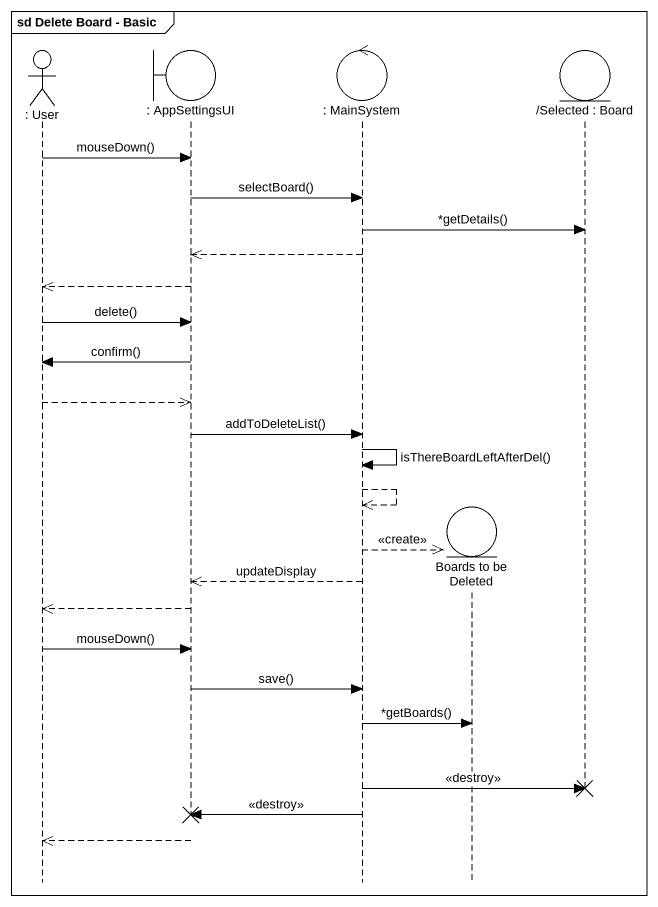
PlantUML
@startuml
mainframe sd Delete Board - Basic
hide footbox
actor ": User" as User
boundary ": AppSettingsUI" as AppSettingsUI
control ": MainSystem" as MainSystem
entity "Boards to be Deleted" as Boards_to_be_Deleted
entity "/Selected : Board" as Selected_Board

User -> AppSettingsUI : mouseDown()
AppSettingsUI -> MainSystem : selectBoard()
MainSystem -> Selected_Board : *getDetails()
MainSystem -->> AppSettingsUI
AppSettingsUI -->> User
User -> AppSettingsUI : delete()
AppSettingsUI -> User : confirm()
User -->> AppSettingsUI
AppSettingsUI -> MainSystem : addToDeleteList()
MainSystem -> MainSystem : isThereBoardLeftAfterDel()
MainSystem -->> MainSystem
MainSystem -->> Boards_to_be_Deleted ** : <<create>>
MainSystem -->> AppSettingsUI : updateDisplay
AppSettingsUI -->> User
User -> AppSettingsUI : mouseDown()
AppSettingsUI -> MainSystem : save()
MainSystem -> Boards_to_be_Deleted : *getBoards()
MainSystem -> Selected_Board !! : <<destroy>>
MainSystem -> AppSettingsUI !! : <<destroy>>
AppSettingsUI -->> User
@enduml
